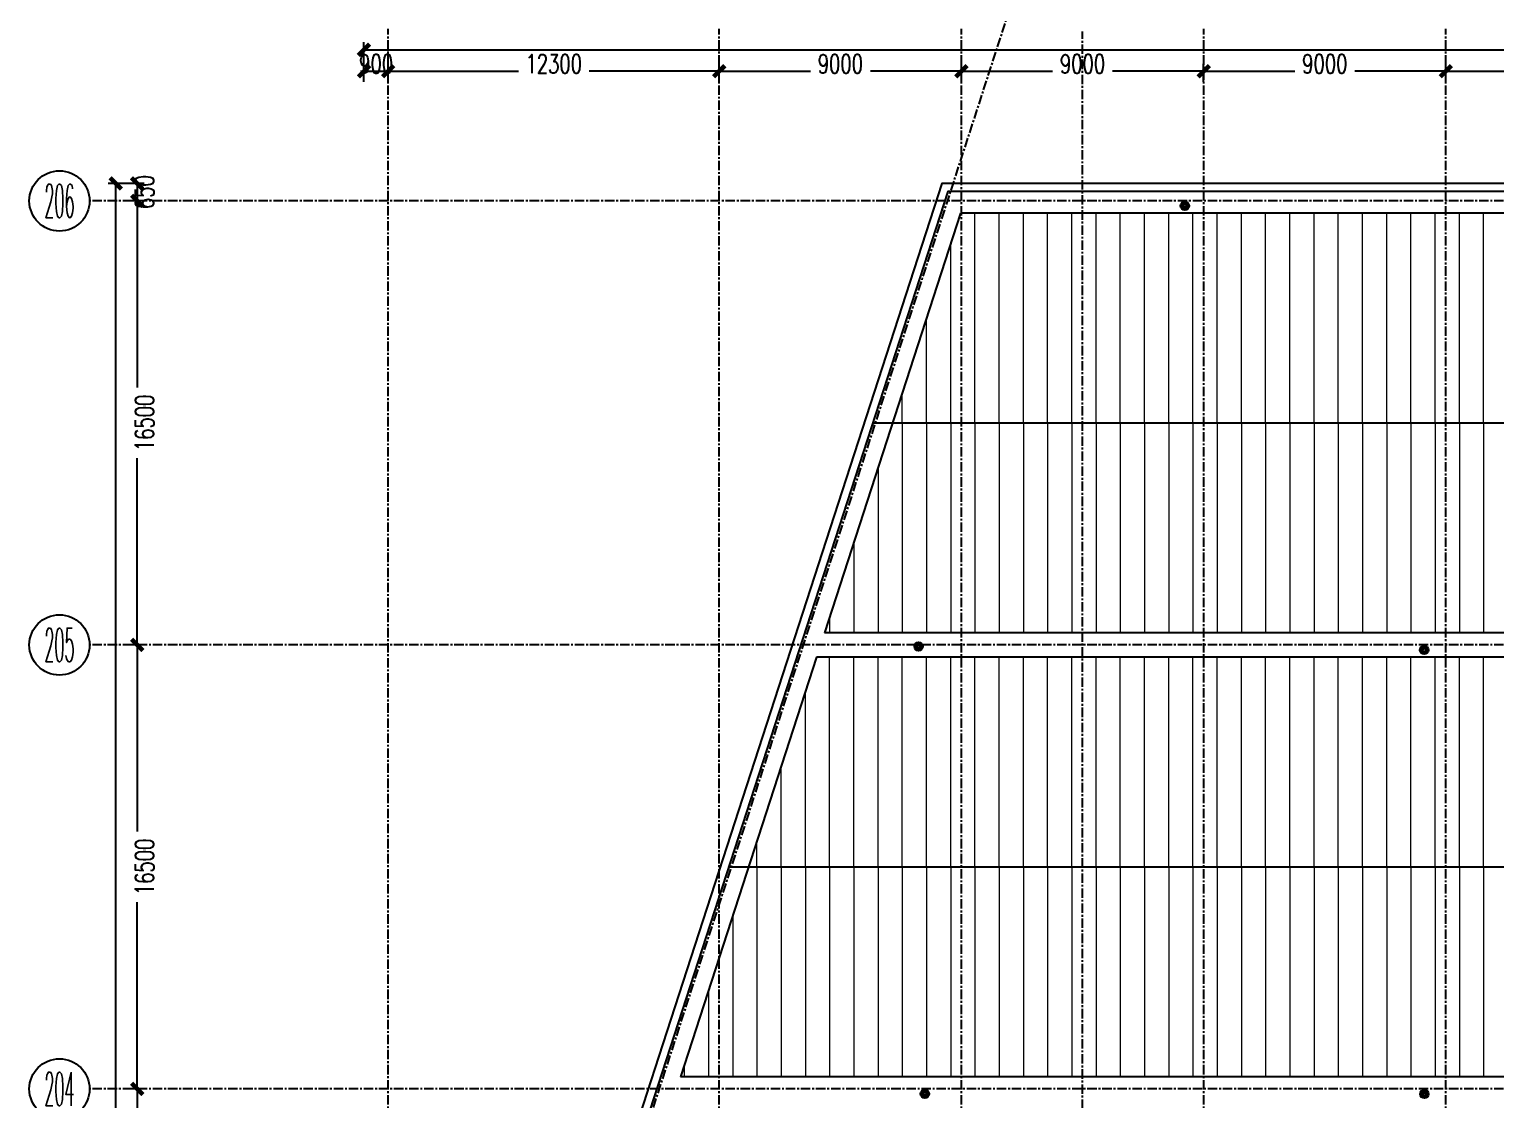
# Model space of a CAD drawing. Extents: x -599358 to 2865263, y -1062760 to 486533.
# Drawn here: x 1307568 to 1362053, y -872087 to -832311 of the extents above; entities that cross this region are included whole.
import ezdxf
from ezdxf.enums import TextEntityAlignment as Align

# ---------------------------------------------------------------- set-up
doc = ezdxf.new("R2010")
doc.units = 0
doc.linetypes.add('CENTER', pattern=[2, 1.25, -0.25, 0.25, -0.25])
for name, color, linetype in [('3符号', 173, 'Continuous'), ('A-LIN-V', 9, 'Continuous'), ('A-SFCE', 30, 'Continuous'), ('DIM', 173, 'Continuous'), ('DOTE', 1, 'CENTER'), ('虹吸雨水斗', 6, 'Continuous')]:
    doc.layers.add(name, color=color, linetype=linetype)
doc.layers.add('底板111', color=5, linetype='Continuous', lineweight=13)
doc.styles.add('_TCH_AXIS', font='COMPLEX', dxfattribs={"bigfont": 'GBCBIG'})
doc.styles.add('DHTEXT-1', font='romans.shx', dxfattribs={"width": 0.7, "bigfont": 'chinese.shx'})
doc.dimstyles.new('ZN280', dxfattribs={"dimscale": 280, "dimtxt": 2.5, "dimasz": 1.5, "dimexe": 1, "dimexo": 2, "dimgap": 0.9, "dimtad": 1, "dimdec": 0, "dimdsep": 46, "dimtxsty": 'DHTEXT-1', "dimblk": 'ARCHTICK', "dimcen": 2.5, "dimclrd": 173, "dimclre": 173, "dimclrt": 7, "dimazin": 2, "dimtfac": 1, "dimtdec": 0, "dimtix": 1, "dimtmove": 2, "dimatfit": 3, "dimfxl": 0, "dimarcsym": 0})

# ---------------------------------------------------------------- blocks, each defined once
blk = doc.blocks.new('_ArchTick')
at = {"color": 0, "linetype": 'ByBlock', "const_width": 0.4}
blk.add_lwpolyline([(-0.5, -0.5), (0.5, 0.5)], dxfattribs=at)
blk = doc.blocks.new('*D1272')
at = {"layer": 'Defpoints', "color": 0, "ltscale": 2800, "transparency": 16777216}
for p in [(1312397, -871688), (1311575, -888188), (1312397, -888188)]:
    blk.add_point(p, dxfattribs=at)
at = {"layer": 'DIM', "color": 173, "linetype": 'ByBlock', "lineweight": -2, "ltscale": 2800, "transparency": 16777216}
for p, q in [((1311837, -871688), (1311295, -871688)), ((1311575, -871688), (1311575, -878624)), ((1311575, -888188), (1311575, -881252)), ((1311837, -888188), (1311295, -888188))]:
    blk.add_line(p, q, dxfattribs=at)
at = {"layer": 'DIM', "color": 173, "lineweight": -2, "ltscale": 2800, "transparency": 16777216, "xscale": 420, "yscale": 420, "zscale": 420}
for p, rotation in [((1311575, -871688), 90), ((1311575, -888188), 270)]:
    blk.add_blockref('_ArchTick', p, dxfattribs=dict(at, rotation=rotation))
at = {"layer": 'DIM', "color": 7, "ltscale": 2800, "transparency": 16777216, "insert": (1311850, -879938), "char_height": 700, "attachment_point": 5, "rotation": 90, "style": 'DHTEXT-1'}
blk.add_mtext('16500', dxfattribs=at)
blk = doc.blocks.new('*D1273')
at = {"layer": 'Defpoints', "color": 0, "ltscale": 2800, "transparency": 16777216}
for p in [(1312397, -855188), (1311575, -871688), (1312397, -871688)]:
    blk.add_point(p, dxfattribs=at)
at = {"layer": 'DIM', "color": 173, "linetype": 'ByBlock', "lineweight": -2, "ltscale": 2800, "transparency": 16777216}
for p, q in [((1311837, -855188), (1311295, -855188)), ((1311575, -855188), (1311575, -862124)), ((1311575, -871688), (1311575, -864752)), ((1311837, -871688), (1311295, -871688))]:
    blk.add_line(p, q, dxfattribs=at)
at = {"layer": 'DIM', "color": 173, "lineweight": -2, "ltscale": 2800, "transparency": 16777216, "xscale": 420, "yscale": 420, "zscale": 420}
for p, rotation in [((1311575, -855188), 90), ((1311575, -871688), 270)]:
    blk.add_blockref('_ArchTick', p, dxfattribs=dict(at, rotation=rotation))
at = {"layer": 'DIM', "color": 7, "ltscale": 2800, "transparency": 16777216, "insert": (1311850, -863438), "char_height": 700, "attachment_point": 5, "rotation": 90, "style": 'DHTEXT-1'}
blk.add_mtext('16500', dxfattribs=at)
blk = doc.blocks.new('*D1274')
at = {"layer": 'Defpoints', "color": 0, "ltscale": 2800, "transparency": 16777216}
for p in [(1312397, -838688), (1311575, -855188), (1312397, -855188)]:
    blk.add_point(p, dxfattribs=at)
at = {"layer": 'DIM', "color": 173, "linetype": 'ByBlock', "lineweight": -2, "ltscale": 2800, "transparency": 16777216}
for p, q in [((1311837, -838688), (1311295, -838688)), ((1311575, -838688), (1311575, -845624)), ((1311575, -855188), (1311575, -848252)), ((1311837, -855188), (1311295, -855188))]:
    blk.add_line(p, q, dxfattribs=at)
at = {"layer": 'DIM', "color": 173, "lineweight": -2, "ltscale": 2800, "transparency": 16777216, "xscale": 420, "yscale": 420, "zscale": 420}
for p, rotation in [((1311575, -838688), 90), ((1311575, -855188), 270)]:
    blk.add_blockref('_ArchTick', p, dxfattribs=dict(at, rotation=rotation))
at = {"layer": 'DIM', "color": 7, "ltscale": 2800, "transparency": 16777216, "insert": (1311850, -846938), "char_height": 700, "attachment_point": 5, "rotation": 90, "style": 'DHTEXT-1'}
blk.add_mtext('16500', dxfattribs=at)
blk = doc.blocks.new('*D1275')
at = {"layer": 'Defpoints', "color": 0, "ltscale": 2800, "transparency": 16777216}
for p in [(1312397, -838038), (1311575, -838688), (1312397, -838688)]:
    blk.add_point(p, dxfattribs=at)
at = {"layer": 'DIM', "color": 173, "linetype": 'ByBlock', "lineweight": -2, "ltscale": 2800, "transparency": 16777216}
for p, q in [((1311837, -838038), (1311295, -838038)), ((1311575, -838038), (1311575, -838688)), ((1311837, -838688), (1311295, -838688))]:
    blk.add_line(p, q, dxfattribs=at)
at = {"layer": 'DIM', "color": 173, "lineweight": -2, "ltscale": 2800, "transparency": 16777216, "xscale": 420, "yscale": 420, "zscale": 420}
for p, rotation in [((1311575, -838038), 90), ((1311575, -838688), 270)]:
    blk.add_blockref('_ArchTick', p, dxfattribs=dict(at, rotation=rotation))
at = {"layer": 'DIM', "color": 7, "ltscale": 2800, "transparency": 16777216, "insert": (1311850, -838363), "char_height": 700, "attachment_point": 5, "rotation": 90, "style": 'DHTEXT-1'}
blk.add_mtext('650', dxfattribs=at)
blk = doc.blocks.new('*D1303')
at = {"layer": 'Defpoints', "color": 0, "ltscale": 2800, "transparency": 16777216}
for p in [(1320903, -833868), (1320003, -834828), (1320903, -834828)]:
    blk.add_point(p, dxfattribs=at)
at = {"layer": 'DIM', "color": 173, "linetype": 'ByBlock', "lineweight": -2, "ltscale": 2800, "transparency": 16777216}
for p, q in [((1320003, -834268), (1320003, -833588)), ((1320903, -834268), (1320903, -833588)), ((1320003, -833868), (1320903, -833868))]:
    blk.add_line(p, q, dxfattribs=at)
at = {"layer": 'DIM', "color": 173, "lineweight": -2, "ltscale": 2800, "transparency": 16777216, "xscale": 420, "yscale": 420, "zscale": 420, "rotation": 180}
blk.add_blockref('_ArchTick', (1320003, -833868), dxfattribs=at)
at = {"layer": 'DIM', "color": 173, "lineweight": -2, "ltscale": 2800, "transparency": 16777216, "xscale": 420, "yscale": 420, "zscale": 420}
blk.add_blockref('_ArchTick', (1320903, -833868), dxfattribs=at)
at = {"layer": 'DIM', "color": 7, "ltscale": 2800, "transparency": 16777216, "insert": (1320453, -833593), "char_height": 700, "attachment_point": 5, "style": 'DHTEXT-1'}
blk.add_mtext('900', dxfattribs=at)
blk = doc.blocks.new('*D1304')
at = {"layer": 'Defpoints', "color": 0, "ltscale": 2800, "transparency": 16777216}
for p in [(1333203, -833868), (1320903, -834828), (1333203, -834828)]:
    blk.add_point(p, dxfattribs=at)
at = {"layer": 'DIM', "color": 173, "linetype": 'ByBlock', "lineweight": -2, "ltscale": 2800, "transparency": 16777216}
for p, q in [((1320903, -834268), (1320903, -833588)), ((1333203, -834268), (1333203, -833588)), ((1320903, -833868), (1325740, -833868)), ((1333203, -833868), (1328367, -833868))]:
    blk.add_line(p, q, dxfattribs=at)
at = {"layer": 'DIM', "color": 173, "lineweight": -2, "ltscale": 2800, "transparency": 16777216, "xscale": 420, "yscale": 420, "zscale": 420, "rotation": 180}
blk.add_blockref('_ArchTick', (1320903, -833868), dxfattribs=at)
at = {"layer": 'DIM', "color": 173, "lineweight": -2, "ltscale": 2800, "transparency": 16777216, "xscale": 420, "yscale": 420, "zscale": 420}
blk.add_blockref('_ArchTick', (1333203, -833868), dxfattribs=at)
at = {"layer": 'DIM', "color": 7, "ltscale": 2800, "transparency": 16777216, "insert": (1327053, -833593), "char_height": 700, "attachment_point": 5, "style": 'DHTEXT-1'}
blk.add_mtext('12300', dxfattribs=at)
blk = doc.blocks.new('*D1305')
at = {"layer": 'Defpoints', "color": 0, "ltscale": 2800, "transparency": 16777216}
for p in [(1342203, -833868), (1333203, -834828), (1342203, -834828)]:
    blk.add_point(p, dxfattribs=at)
at = {"layer": 'DIM', "color": 173, "linetype": 'ByBlock', "lineweight": -2, "ltscale": 2800, "transparency": 16777216}
for p, q in [((1333203, -834268), (1333203, -833588)), ((1342203, -834268), (1342203, -833588)), ((1333203, -833868), (1336588, -833868)), ((1342203, -833868), (1338819, -833868))]:
    blk.add_line(p, q, dxfattribs=at)
at = {"layer": 'DIM', "color": 173, "lineweight": -2, "ltscale": 2800, "transparency": 16777216, "xscale": 420, "yscale": 420, "zscale": 420, "rotation": 180}
blk.add_blockref('_ArchTick', (1333203, -833868), dxfattribs=at)
at = {"layer": 'DIM', "color": 173, "lineweight": -2, "ltscale": 2800, "transparency": 16777216, "xscale": 420, "yscale": 420, "zscale": 420}
blk.add_blockref('_ArchTick', (1342203, -833868), dxfattribs=at)
at = {"layer": 'DIM', "color": 7, "ltscale": 2800, "transparency": 16777216, "insert": (1337703, -833593), "char_height": 700, "attachment_point": 5, "style": 'DHTEXT-1'}
blk.add_mtext('9000', dxfattribs=at)
blk = doc.blocks.new('*D1306')
at = {"layer": 'Defpoints', "color": 0, "ltscale": 2800, "transparency": 16777216}
for p in [(1351203, -833868), (1342203, -834828), (1351203, -834828)]:
    blk.add_point(p, dxfattribs=at)
at = {"layer": 'DIM', "color": 173, "linetype": 'ByBlock', "lineweight": -2, "ltscale": 2800, "transparency": 16777216}
for p, q in [((1342203, -834268), (1342203, -833588)), ((1351203, -834268), (1351203, -833588)), ((1342203, -833868), (1345588, -833868)), ((1351203, -833868), (1347819, -833868))]:
    blk.add_line(p, q, dxfattribs=at)
at = {"layer": 'DIM', "color": 173, "lineweight": -2, "ltscale": 2800, "transparency": 16777216, "xscale": 420, "yscale": 420, "zscale": 420, "rotation": 180}
blk.add_blockref('_ArchTick', (1342203, -833868), dxfattribs=at)
at = {"layer": 'DIM', "color": 173, "lineweight": -2, "ltscale": 2800, "transparency": 16777216, "xscale": 420, "yscale": 420, "zscale": 420}
blk.add_blockref('_ArchTick', (1351203, -833868), dxfattribs=at)
at = {"layer": 'DIM', "color": 7, "ltscale": 2800, "transparency": 16777216, "insert": (1346703, -833593), "char_height": 700, "attachment_point": 5, "style": 'DHTEXT-1'}
blk.add_mtext('9000', dxfattribs=at)
blk = doc.blocks.new('*D1307')
at = {"layer": 'Defpoints', "color": 0, "ltscale": 2800, "transparency": 16777216}
for p in [(1360203, -833868), (1351203, -834828), (1360203, -834828)]:
    blk.add_point(p, dxfattribs=at)
at = {"layer": 'DIM', "color": 173, "linetype": 'ByBlock', "lineweight": -2, "ltscale": 2800, "transparency": 16777216}
for p, q in [((1351203, -834268), (1351203, -833588)), ((1360203, -834268), (1360203, -833588)), ((1351203, -833868), (1354588, -833868)), ((1360203, -833868), (1356819, -833868))]:
    blk.add_line(p, q, dxfattribs=at)
at = {"layer": 'DIM', "color": 173, "lineweight": -2, "ltscale": 2800, "transparency": 16777216, "xscale": 420, "yscale": 420, "zscale": 420, "rotation": 180}
blk.add_blockref('_ArchTick', (1351203, -833868), dxfattribs=at)
at = {"layer": 'DIM', "color": 173, "lineweight": -2, "ltscale": 2800, "transparency": 16777216, "xscale": 420, "yscale": 420, "zscale": 420}
blk.add_blockref('_ArchTick', (1360203, -833868), dxfattribs=at)
at = {"layer": 'DIM', "color": 7, "ltscale": 2800, "transparency": 16777216, "insert": (1355703, -833593), "char_height": 700, "attachment_point": 5, "style": 'DHTEXT-1'}
blk.add_mtext('9000', dxfattribs=at)
blk = doc.blocks.new('*D1308')
at = {"layer": 'Defpoints', "color": 0, "ltscale": 2800, "transparency": 16777216}
for p in [(1369203, -833868), (1360203, -834828), (1369203, -834828)]:
    blk.add_point(p, dxfattribs=at)
at = {"layer": 'DIM', "color": 173, "linetype": 'ByBlock', "lineweight": -2, "ltscale": 2800, "transparency": 16777216}
for p, q in [((1360203, -834268), (1360203, -833588)), ((1369203, -834268), (1369203, -833588)), ((1360203, -833868), (1363588, -833868)), ((1369203, -833868), (1365819, -833868))]:
    blk.add_line(p, q, dxfattribs=at)
at = {"layer": 'DIM', "color": 173, "lineweight": -2, "ltscale": 2800, "transparency": 16777216, "xscale": 420, "yscale": 420, "zscale": 420, "rotation": 180}
blk.add_blockref('_ArchTick', (1360203, -833868), dxfattribs=at)
at = {"layer": 'DIM', "color": 173, "lineweight": -2, "ltscale": 2800, "transparency": 16777216, "xscale": 420, "yscale": 420, "zscale": 420}
blk.add_blockref('_ArchTick', (1369203, -833868), dxfattribs=at)
at = {"layer": 'DIM', "color": 7, "ltscale": 2800, "transparency": 16777216, "insert": (1364703, -833593), "char_height": 700, "attachment_point": 5, "style": 'DHTEXT-1'}
blk.add_mtext('9000', dxfattribs=at)
blk = doc.blocks.new('*D1322')
at = {"layer": 'Defpoints', "color": 0, "ltscale": 2800, "transparency": 16777216}
for p in [(1478003, -833068), (1320003, -834728), (1478003, -834728)]:
    blk.add_point(p, dxfattribs=at)
at = {"layer": 'DIM', "color": 173, "linetype": 'ByBlock', "lineweight": -2, "ltscale": 2800, "transparency": 16777216}
for p, q in [((1320003, -834168), (1320003, -832788)), ((1320003, -833068), (1397456, -833068)), ((1478003, -833068), (1400550, -833068)), ((1478003, -834168), (1478003, -832788))]:
    blk.add_line(p, q, dxfattribs=at)
at = {"layer": 'DIM', "color": 173, "lineweight": -2, "ltscale": 2800, "transparency": 16777216, "xscale": 420, "yscale": 420, "zscale": 420, "rotation": 180}
blk.add_blockref('_ArchTick', (1320003, -833068), dxfattribs=at)
at = {"layer": 'DIM', "color": 173, "lineweight": -2, "ltscale": 2800, "transparency": 16777216, "xscale": 420, "yscale": 420, "zscale": 420}
blk.add_blockref('_ArchTick', (1478003, -833068), dxfattribs=at)
at = {"layer": 'DIM', "color": 7, "ltscale": 2800, "transparency": 16777216, "insert": (1399003, -832793), "char_height": 700, "attachment_point": 5, "style": 'DHTEXT-1'}
blk.add_mtext('158000', dxfattribs=at)
blk = doc.blocks.new('*D1324')
at = {"layer": 'Defpoints', "color": 0, "ltscale": 2800, "transparency": 16777216}
for p in [(1312297, -838038), (1310775, -921838), (1312297, -921838)]:
    blk.add_point(p, dxfattribs=at)
at = {"layer": 'DIM', "color": 173, "linetype": 'ByBlock', "lineweight": -2, "ltscale": 2800, "transparency": 16777216}
for p, q in [((1311737, -838038), (1310495, -838038)), ((1310775, -838038), (1310775, -878589)), ((1310775, -921838), (1310775, -881287)), ((1311737, -921838), (1310495, -921838))]:
    blk.add_line(p, q, dxfattribs=at)
at = {"layer": 'DIM', "color": 173, "lineweight": -2, "ltscale": 2800, "transparency": 16777216, "xscale": 420, "yscale": 420, "zscale": 420}
for p, rotation in [((1310775, -838038), 90), ((1310775, -921838), 270)]:
    blk.add_blockref('_ArchTick', p, dxfattribs=dict(at, rotation=rotation))
at = {"layer": 'DIM', "color": 7, "ltscale": 2800, "transparency": 16777216, "insert": (1311050, -879938), "char_height": 700, "attachment_point": 5, "rotation": 90, "style": 'DHTEXT-1'}
blk.add_mtext('83800', dxfattribs=at)
blk = doc.blocks.new('卓越-轴号')
blk.add_circle((0, 0), 4)
at = {"color": 0, "style": '_TCH_AXIS', "width": 1.041667, "flags": 8}
blk.add_attdef('A', text='', height=4.48, dxfattribs=at).set_placement((-2, -2.24), (2, -2.24), align=Align.FIT)
blk = doc.blocks.new('“奔腾”虹吸雨水斗')
at = {"layer": '虹吸雨水斗', "lineweight": 25}
for p, q in [((947048, 86793), (947066, 86707)), ((947082, 86711), (947055, 86795)), ((947125, 86795), (947098, 86711)), ((947114, 86707), (947132, 86793)), ((946944, 86685), (947028, 86658)), ((947028, 86641), (946944, 86614)), ((947032, 86673), (946946, 86692)), ((946946, 86607), (947032, 86625)), ((946982, 86753), (947040, 86688)), ((947040, 86611), (946982, 86546)), ((947052, 86699), (946987, 86758)), ((946987, 86541), (947052, 86600)), ((947066, 86592), (947048, 86506)), ((947055, 86504), (947082, 86587)), ((947098, 86587), (947125, 86504)), ((947132, 86506), (947114, 86592)), ((947194, 86758), (947128, 86699)), ((947128, 86600), (947194, 86541)), ((947140, 86688), (947199, 86753)), ((947199, 86546), (947140, 86611)), ((947234, 86692), (947148, 86673)), ((947148, 86625), (947234, 86607)), ((947152, 86658), (947236, 86685)), ((947236, 86614), (947152, 86641))]:
    blk.add_line(p, q, dxfattribs=at)
for radius in [150, 47.6]:
    blk.add_circle((947090, 86649), radius, dxfattribs=at)
for centre, start, end in [((947025, 86649), 291.6382, 68.3675), ((947034, 86682), 261.6382, 38.3675), ((947034, 86617), 321.6382, 98.3675), ((947057, 86706), 231.6382, 8.3675), ((947057, 86593), 351.6382, 128.3675), ((947090, 86715), 201.6382, 338.3675), ((947090, 86584), 21.6382, 158.3675), ((947123, 86706), 171.6382, 308.3675), ((947123, 86593), 51.6382, 188.3675), ((947147, 86682), 141.6382, 278.3675), ((947147, 86617), 81.6382, 218.3675), ((947155, 86649), 111.6382, 248.3675)]:
    blk.add_arc(centre, 8.82, start, end, dxfattribs=at)

msp = doc.modelspace()

# ---------------------------------------------------------------- linework, layer by layer
at = {"layer": 'A-LIN-V'}
for p, q in [((1342172.9, -839137.9), (1337112.5, -854737.9)), ((1336820.6, -855637.9), (1331760.2, -871237.9))]:
    msp.add_line(p, q, dxfattribs=at)
for points in [[(1477703.3, -839137.9), (1342172.9, -839137.9)], [(1477703.3, -854737.9), (1337112.5, -854737.9)], [(1477703.3, -855637.9), (1336820.6, -855637.9)], [(1477703.3, -871237.9), (1331760.2, -871237.9)]]:
    msp.add_lwpolyline(points, dxfattribs=at)
at = {"layer": 'A-SFCE'}
for points in [[(1320603.3, -906687.9), (1320003.3, -906687.9), (1320003.3, -921837.9), (1478003.3, -921837.9), (1478003.3, -921837.9), (1478003.3, -838037.9), (1341478.4, -838037.9), (1320003.3, -904240.4), (1320003.3, -905187.9)], [(1320303.3, -906987.9), (1320303.3, -921537.9), (1477703.3, -921537.9), (1477703.3, -838337.9), (1341696.5, -838337.9), (1320303.3, -904287.9), (1320303.3, -904887.9)], [(1338906.8, -846937.9), (1477703.3, -846937.9)], [(1333552.5, -863437.9), (1477703.3, -863437.9)]]:
    msp.add_lwpolyline(points, dxfattribs=at)
at = {"layer": 'DOTE', "ltscale": 280}
for p, q in [((1320903.3, -927706.6), (1320903.3, -832287.9)), ((1333203.3, -927706.6), (1333203.3, -832287.9)), ((1342203.3, -927706.6), (1342203.3, -832287.9)), ((1346703.3, -926186.7), (1346703.3, -832387.9)), ((1351203.3, -927706.6), (1351203.3, -832287.9)), ((1360203.3, -927706.6), (1360203.3, -832287.9)), ((1486107.5, -838687.9), (1309807.5, -838687.9)), ((1486107.5, -855187.9), (1309807.5, -855187.9)), ((1486107.5, -871687.9), (1309807.5, -871687.9))]:
    msp.add_line(p, q, dxfattribs=at)
msp.add_lwpolyline([(1319004.8, -908598.3), (1346702.5, -823233.3)], dxfattribs=at)
at = {"layer": '底板111', "ltscale": 2500}
for p, q in [((1342703.3, -846937.9), (1342703.3, -839137.9)), ((1343603.3, -846937.9), (1343603.3, -839137.9)), ((1344503.3, -846937.9), (1344503.3, -839137.9)), ((1345403.3, -846937.9), (1345403.3, -839137.9)), ((1346303.3, -846937.9), (1346303.3, -839137.9)), ((1347203.3, -846937.9), (1347203.3, -839137.9)), ((1348103.3, -846937.9), (1348103.3, -839137.9)), ((1349003.3, -846937.9), (1349003.3, -839137.9)), ((1349903.3, -846937.9), (1349903.3, -839137.9)), ((1350803.3, -846937.9), (1350803.3, -839137.9)), ((1351703.3, -846937.9), (1351703.3, -839137.9)), ((1352603.3, -846937.9), (1352603.3, -839137.9)), ((1353503.3, -846937.9), (1353503.3, -839137.9)), ((1354403.3, -846937.9), (1354403.3, -839137.9)), ((1355303.3, -846937.9), (1355303.3, -839137.9)), ((1356203.3, -846937.9), (1356203.3, -839137.9)), ((1357103.3, -846937.9), (1357103.3, -839137.9)), ((1358003.3, -846937.9), (1358003.3, -839137.9)), ((1358903.3, -846937.9), (1358903.3, -839137.9)), ((1359803.3, -846937.9), (1359803.3, -839137.9)), ((1360703.3, -846937.9), (1360703.3, -839137.9)), ((1361603.3, -846937.9), (1361603.3, -839137.9)), ((1341803.3, -846937.9), (1341803.3, -840277.2)), ((1340903.3, -846937.9), (1340903.3, -843051.6)), ((1340003.3, -846937.9), (1340003.3, -845826.1)), ((1340003.3, -846937.9), (1340003.3, -854737.9)), ((1340903.3, -846937.9), (1340903.3, -854737.9)), ((1341803.3, -846937.9), (1341803.3, -854737.9)), ((1342703.3, -846937.9), (1342703.3, -854737.9)), ((1343603.3, -846937.9), (1343603.3, -854737.9)), ((1344503.3, -846937.9), (1344503.3, -854737.9)), ((1345403.3, -846937.9), (1345403.3, -854737.9)), ((1346303.3, -846937.9), (1346303.3, -854737.9)), ((1347203.3, -846937.9), (1347203.3, -854737.9)), ((1348103.3, -846937.9), (1348103.3, -854737.9)), ((1349003.3, -846937.9), (1349003.3, -854737.9)), ((1349903.3, -846937.9), (1349903.3, -854737.9)), ((1350803.3, -846937.9), (1350803.3, -854737.9)), ((1351703.3, -846937.9), (1351703.3, -854737.9)), ((1352603.3, -846937.9), (1352603.3, -854737.9)), ((1353503.3, -846937.9), (1353503.3, -854737.9)), ((1354403.3, -846937.9), (1354403.3, -854737.9)), ((1355303.3, -846937.9), (1355303.3, -854737.9)), ((1356203.3, -846937.9), (1356203.3, -854737.9)), ((1357103.3, -846937.9), (1357103.3, -854737.9)), ((1358003.3, -846937.9), (1358003.3, -854737.9)), ((1358903.3, -846937.9), (1358903.3, -854737.9)), ((1359803.3, -846937.9), (1359803.3, -854737.9)), ((1360703.3, -846937.9), (1360703.3, -854737.9)), ((1361603.3, -846937.9), (1361603.3, -854737.9)), ((1339103.3, -848600.6), (1339103.3, -854737.9)), ((1338203.3, -851375.1), (1338203.3, -854737.9)), ((1337303.3, -854149.6), (1337303.3, -854737.9)), ((1337303.3, -863437.9), (1337303.3, -855637.9)), ((1338203.3, -863437.9), (1338203.3, -855637.9)), ((1339103.3, -863437.9), (1339103.3, -855637.9)), ((1340003.3, -863437.9), (1340003.3, -855637.9)), ((1340903.3, -863437.9), (1340903.3, -855637.9)), ((1341803.3, -863437.9), (1341803.3, -855637.9)), ((1342703.3, -863437.9), (1342703.3, -855637.9)), ((1343603.3, -863437.9), (1343603.3, -855637.9)), ((1344503.3, -863437.9), (1344503.3, -855637.9)), ((1345403.3, -863437.9), (1345403.3, -855637.9)), ((1346303.3, -863437.9), (1346303.3, -855637.9)), ((1347203.3, -863437.9), (1347203.3, -855637.9)), ((1348103.3, -863437.9), (1348103.3, -855637.9)), ((1349003.3, -863437.9), (1349003.3, -855637.9)), ((1349903.3, -863437.9), (1349903.3, -855637.9)), ((1350803.3, -863437.9), (1350803.3, -855637.9)), ((1351703.3, -863437.9), (1351703.3, -855637.9)), ((1352603.3, -863437.9), (1352603.3, -855637.9)), ((1353503.3, -863437.9), (1353503.3, -855637.9)), ((1354403.3, -863437.9), (1354403.3, -855637.9)), ((1355303.3, -863437.9), (1355303.3, -855637.9)), ((1356203.3, -863437.9), (1356203.3, -855637.9)), ((1357103.3, -863437.9), (1357103.3, -855637.9)), ((1358003.3, -863437.9), (1358003.3, -855637.9)), ((1358903.3, -863437.9), (1358903.3, -855637.9)), ((1359803.3, -863437.9), (1359803.3, -855637.9)), ((1360703.3, -863437.9), (1360703.3, -855637.9)), ((1361603.3, -863437.9), (1361603.3, -855637.9)), ((1336403.3, -863437.9), (1336403.3, -856924.1)), ((1335503.3, -863437.9), (1335503.3, -859698.5)), ((1334603.3, -863437.9), (1334603.3, -862473)), ((1334603.3, -863437.9), (1334603.3, -871237.9)), ((1335503.3, -863437.9), (1335503.3, -871237.9)), ((1336403.3, -863437.9), (1336403.3, -871237.9)), ((1337303.3, -863437.9), (1337303.3, -871237.9)), ((1338203.3, -863437.9), (1338203.3, -871237.9)), ((1339103.3, -863437.9), (1339103.3, -871237.9)), ((1340003.3, -863437.9), (1340003.3, -871237.9)), ((1340903.3, -863437.9), (1340903.3, -871237.9)), ((1341803.3, -863437.9), (1341803.3, -871237.9)), ((1342703.3, -863437.9), (1342703.3, -871237.9)), ((1343603.3, -863437.9), (1343603.3, -871237.9)), ((1344503.3, -863437.9), (1344503.3, -871237.9)), ((1345403.3, -863437.9), (1345403.3, -871237.9)), ((1346303.3, -863437.9), (1346303.3, -871237.9)), ((1347203.3, -863437.9), (1347203.3, -871237.9)), ((1348103.3, -863437.9), (1348103.3, -871237.9)), ((1349003.3, -863437.9), (1349003.3, -871237.9)), ((1349903.3, -863437.9), (1349903.3, -871237.9)), ((1350803.3, -863437.9), (1350803.3, -871237.9)), ((1351703.3, -863437.9), (1351703.3, -871237.9)), ((1352603.3, -863437.9), (1352603.3, -871237.9)), ((1353503.3, -863437.9), (1353503.3, -871237.9)), ((1354403.3, -863437.9), (1354403.3, -871237.9)), ((1355303.3, -863437.9), (1355303.3, -871237.9)), ((1356203.3, -863437.9), (1356203.3, -871237.9)), ((1357103.3, -863437.9), (1357103.3, -871237.9)), ((1358003.3, -863437.9), (1358003.3, -871237.9)), ((1358903.3, -863437.9), (1358903.3, -871237.9)), ((1359803.3, -863437.9), (1359803.3, -871237.9)), ((1360703.3, -863437.9), (1360703.3, -871237.9)), ((1361603.3, -863437.9), (1361603.3, -871237.9)), ((1333703.3, -865247.5), (1333703.3, -871237.9)), ((1332803.3, -868022), (1332803.3, -871237.9)), ((1331903.3, -870796.5), (1331903.3, -871237.9))]:
    msp.add_line(p, q, dxfattribs=at)

# ---------------------------------------------------------------- block references
at = {"layer": '3符号', "color": 7}
ref = msp.add_blockref('卓越-轴号', (1308687.5, -838687.9), dxfattribs=dict(at, xscale=280, yscale=280, zscale=280))
ref.add_attrib('A', '206', dxfattribs={"layer": '0', "color": 0, "height": 1254.4, "style": '_TCH_AXIS', "width": 0.347222}).set_placement((1308127.5, -839315.1), (1309247.5, -839315.1), align=Align.FIT)
ref = msp.add_blockref('卓越-轴号', (1308687.5, -855187.9), dxfattribs=dict(at, xscale=280, yscale=280, zscale=280))
ref.add_attrib('A', '205', dxfattribs={"layer": '0', "color": 0, "height": 1254.4, "style": '_TCH_AXIS', "width": 0.347222}).set_placement((1308127.5, -855815.1), (1309247.5, -855815.1), align=Align.FIT)
ref = msp.add_blockref('卓越-轴号', (1308687.5, -871687.9), dxfattribs=dict(at, xscale=280, yscale=280, zscale=280))
ref.add_attrib('A', '204', dxfattribs={"layer": '0', "color": 0, "height": 1254.4, "style": '_TCH_AXIS', "width": 0.334821}).set_placement((1308127.5, -872315.1), (1309247.5, -872315.1), align=Align.FIT)
at = {"layer": '虹吸雨水斗', "xscale": 1.061320754715, "yscale": 1.061320754715, "zscale": 1.061320754715}
for p in [(345337, -930830.9), (335445.7, -947212), (354229.9, -947339), (335674, -963834.5), (354237, -963839)]:
    msp.add_blockref('“奔腾”虹吸雨水斗', p, dxfattribs=at)

# ---------------------------------------------------------------- dimensions: what is measured, and where the dimension line sits
at = {"layer": 'DIM', "ltscale": 2800}
for base, p1, p2, angle, picture, middle in [((1478003.3, -833067.9), (1320003.3, -834727.9), (1478003.3, -834727.9), 0, '*D1322', (1399003.3, -832792.9)), ((1320903.3, -833867.9), (1320003.3, -834827.9), (1320903.3, -834827.9), 0, '*D1303', (1320453.3, -833592.9)), ((1333203.3, -833867.9), (1320903.3, -834827.9), (1333203.3, -834827.9), 0, '*D1304', (1327053.3, -833592.9)), ((1342203.3, -833867.9), (1333203.3, -834827.9), (1342203.3, -834827.9), 0, '*D1305', (1337703.3, -833592.9)), ((1351203.3, -833867.9), (1342203.3, -834827.9), (1351203.3, -834827.9), 0, '*D1306', (1346703.3, -833592.9)), ((1360203.3, -833867.9), (1351203.3, -834827.9), (1360203.3, -834827.9), 0, '*D1307', (1355703.3, -833592.9)), ((1369203.3, -833867.9), (1360203.3, -834827.9), (1369203.3, -834827.9), 0, '*D1308', (1364703.3, -833592.9)), ((1310774.9, -921837.9), (1312297.2, -838037.9), (1312297.2, -921837.9), 270, '*D1324', (1311049.9, -879937.9)), ((1311574.9, -838687.9), (1312397.2, -838037.9), (1312397.2, -838687.9), 270, '*D1275', (1311849.9, -838362.9)), ((1311574.9, -855187.9), (1312397.2, -838687.9), (1312397.2, -855187.9), 270, '*D1274', (1311849.9, -846937.9)), ((1311574.9, -871687.9), (1312397.2, -855187.9), (1312397.2, -871687.9), 270, '*D1273', (1311849.9, -863437.9)), ((1311574.9, -888187.9), (1312397.2, -871687.9), (1312397.2, -888187.9), 270, '*D1272', (1311849.9, -879937.9))]:
    dim = msp.add_linear_dim(base=base, p1=p1, p2=p2, angle=angle, dimstyle='ZN280', dxfattribs=at)
    dim.commit()
    dim.dimension.update_dxf_attribs({"geometry": picture, "text_midpoint": middle, "dimtype": 161})

doc.saveas('drawing.dxf')
